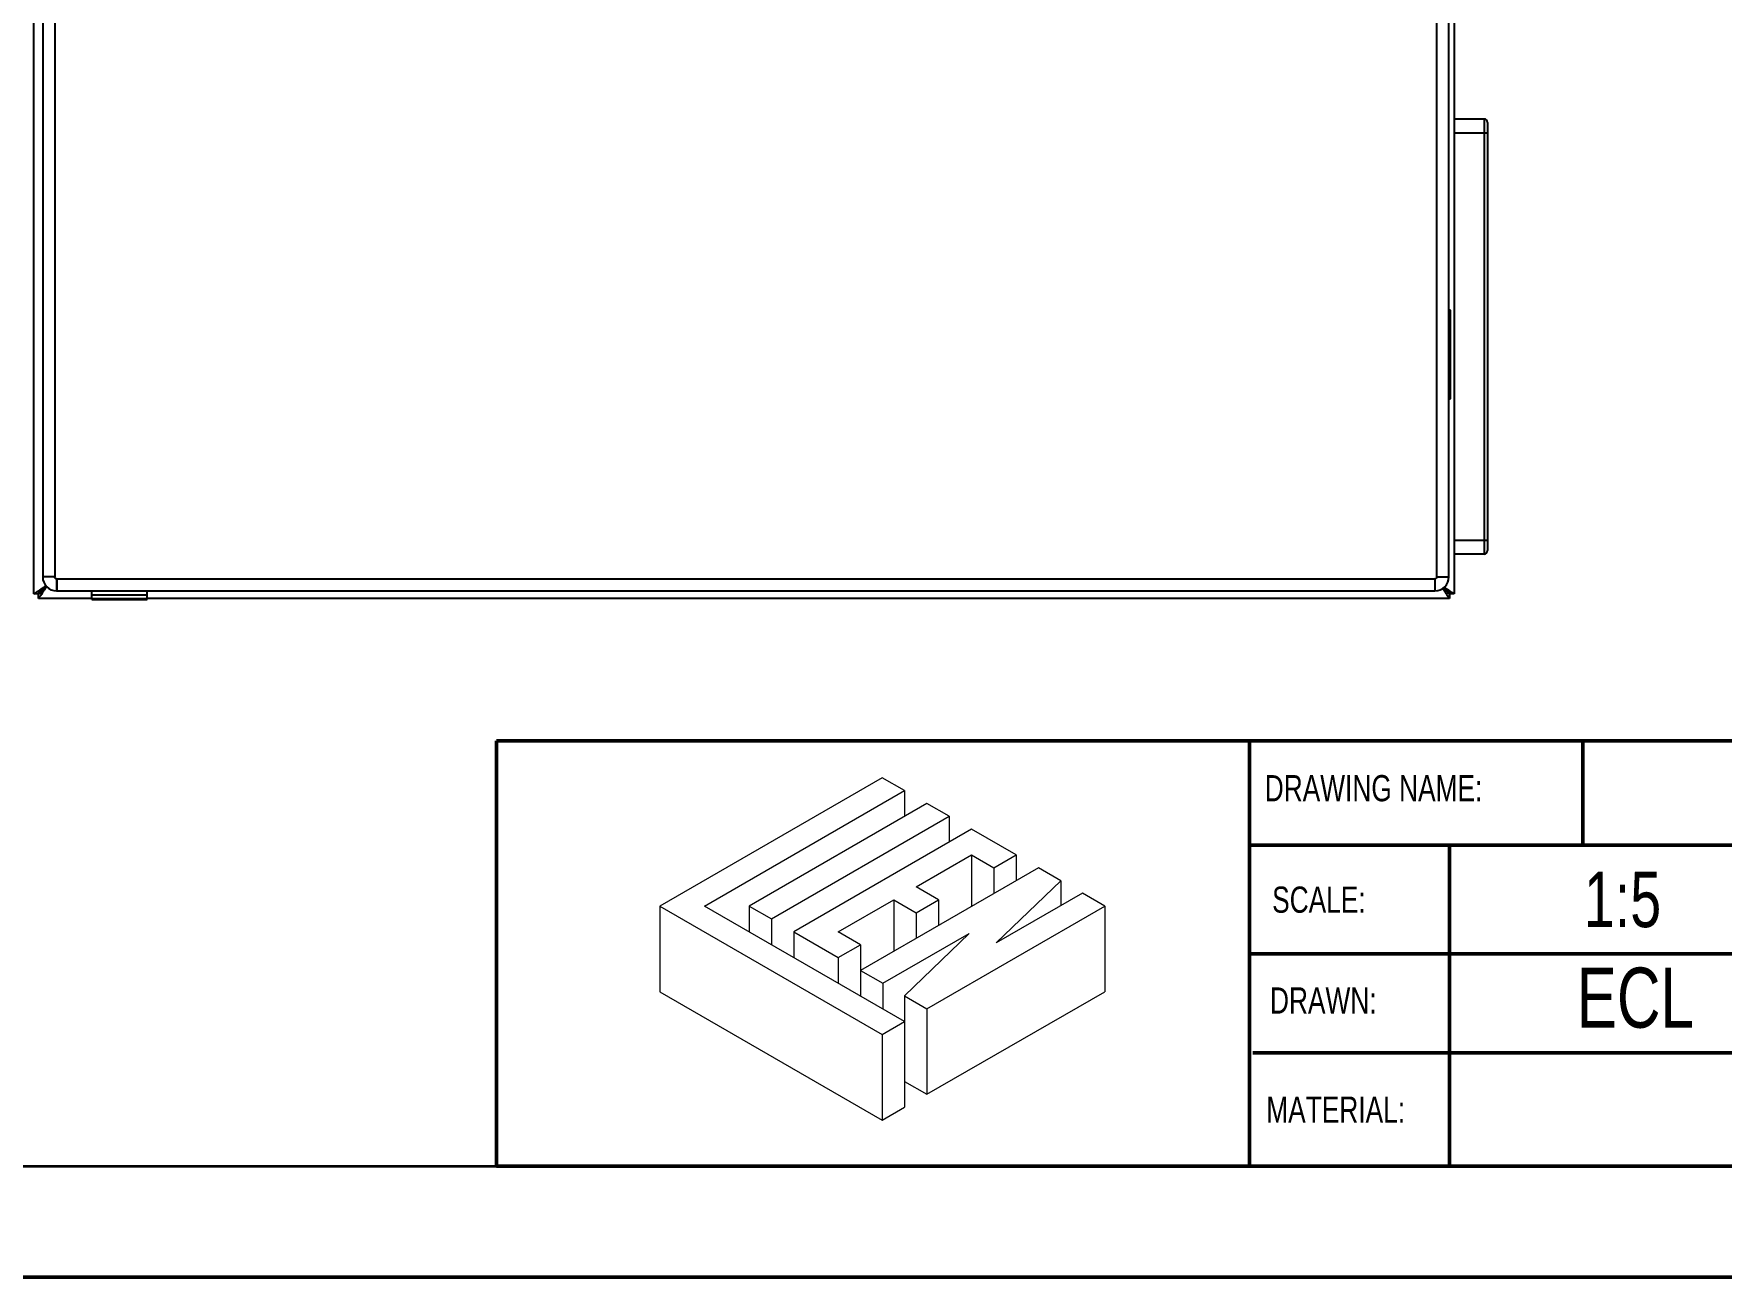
# Model space of a CAD drawing. Header units: millimetres. Extents: x 0 to 279, y 0 to 216.
# Drawn here: x 96.6 to 193.2, y 0 to 71.2 of the extents above; entities that cross this region are included whole.
import ezdxf

# ---------------------------------------------------------------- set-up
doc = ezdxf.new("R2010")
doc.units = ezdxf.units.MM
for name, color, linetype in [('PAGE_BORDER', 7, 'Continuous'), ('TITLE_BLOCK_BORDER', 7, 'Continuous'), ('TITLE_BLOCK_TEXT', 8, 'Continuous')]:
    doc.layers.add(name, color=color, linetype=linetype)
doc.styles.add('SLDTEXTSTYLE0', font='TXT', dxfattribs={"width": 0.75})

# ---------------------------------------------------------------- blocks, each defined once
blk = doc.blocks.new('Lien3D Logo')
at = {"color": 7, "linetype": 'Continuous', "lineweight": 18}
for p, q in [((10.607, 16.329), (0, 10.206)), ((11.67, 15.715), (10.607, 16.329)), ((2.128, 10.206), (11.67, 15.715)), ((11.67, 15.715), (11.67, 14.486)), ((12.734, 15.101), (4.255, 10.206)), ((5.319, 9.592), (13.798, 14.486)), ((13.798, 14.486), (12.734, 15.101)), ((13.798, 14.486), (13.798, 13.258)), ((14.862, 13.872), (6.383, 8.977)), ((16.99, 12.644), (14.862, 13.872)), ((12.218, 11.118), (14.862, 12.644)), ((14.862, 12.644), (15.926, 12.03)), ((14.862, 12.644), (14.862, 10.187)), ((15.926, 12.03), (16.99, 12.644)), ((16.99, 12.644), (16.99, 11.416)), ((18.054, 12.03), (9.575, 7.135)), ((15.926, 12.03), (15.926, 10.801)), ((16.039, 8.447), (19.118, 11.416)), ((19.118, 11.416), (18.054, 12.03)), ((19.118, 11.416), (19.118, 10.224)), ((8.511, 8.977), (11.155, 10.504)), ((11.155, 10.504), (12.218, 9.889)), ((11.155, 10.504), (11.155, 8.047)), ((13.282, 10.504), (12.218, 11.118)), ((12.218, 9.889), (13.282, 10.504)), ((13.282, 10.504), (13.282, 9.275)), ((20.149, 10.82), (16.039, 8.447)), ((21.213, 10.206), (20.149, 10.82)), ((0, 10.206), (0, 6.123)), ((0, 10.206), (10.607, 4.083)), ((11.67, 4.697), (2.128, 10.206)), ((4.255, 10.206), (4.255, 8.977)), ((4.255, 10.206), (5.319, 9.592)), ((12.218, 9.889), (12.218, 8.661)), ((12.734, 5.311), (21.213, 10.206)), ((21.213, 10.206), (21.213, 6.123)), ((5.319, 9.592), (5.319, 8.363)), ((6.383, 8.977), (8.511, 7.749)), ((6.383, 8.977), (6.383, 7.749)), ((9.575, 8.363), (8.511, 8.977)), ((10.639, 6.521), (14.749, 8.893)), ((14.749, 8.893), (11.67, 5.925)), ((8.511, 7.749), (9.575, 8.363)), ((9.575, 8.363), (9.575, 7.135)), ((8.511, 7.749), (8.511, 6.521)), ((9.575, 7.135), (10.639, 6.521)), ((9.575, 7.135), (9.575, 5.907)), ((10.639, 6.521), (10.639, 5.293)), ((0, 6.123), (10.607, 0)), ((11.67, 5.925), (12.734, 5.311)), ((11.67, 5.925), (11.67, 4.697)), ((12.734, 1.228), (21.213, 6.123)), ((12.734, 5.311), (12.734, 1.228)), ((10.607, 4.083), (11.67, 4.697)), ((10.607, 4.083), (10.607, 0)), ((11.67, 4.697), (11.67, 0.614)), ((11.67, 1.842), (12.734, 1.228)), ((10.607, 0), (11.67, 0.614))]:
    blk.add_line(p, q, dxfattribs=at)

msp = doc.modelspace()

# ---------------------------------------------------------------- linework, layer by layer
at = {"color": 7, "linetype": 'Continuous', "lineweight": 25}
for p, q in [((96.61, 39.108), (96.61, 140.169)), ((177.89, 140.169), (177.89, 39.108)), ((97.123, 139.193), (97.123, 40.083)), ((97.809, 139.193), (97.809, 40.083)), ((176.89, 40.083), (176.89, 139.193)), ((177.575, 55.376), (177.575, 123.901)), ((179.59, 66.288), (177.89, 66.288)), ((179.59, 66.288), (179.59, 65.488)), ((179.59, 65.488), (177.89, 65.488)), ((179.79, 65.488), (179.59, 65.488)), ((179.59, 65.488), (179.59, 42.188)), ((179.79, 65.488), (179.79, 42.188)), ((177.574, 50.345), (177.574, 55.272)), ((177.68, 55.348), (177.589, 55.348)), ((177.68, 50.268), (177.68, 55.348)), ((177.575, 40.083), (177.575, 50.241)), ((177.588, 50.268), (177.68, 50.268)), ((177.89, 42.188), (179.59, 42.188)), ((179.59, 42.188), (179.59, 41.388)), ((179.59, 42.188), (179.79, 42.188)), ((179.59, 41.388), (177.89, 41.388)), ((97.809, 40.083), (97.123, 40.083)), ((97.809, 40.083), (97.809, 40.083)), ((97.921, 39.971), (97.922, 39.971)), ((97.922, 39.971), (176.777, 39.971)), ((97.922, 39.971), (97.922, 39.285)), ((176.777, 39.971), (176.778, 39.971)), ((176.777, 39.971), (176.777, 39.285)), ((176.777, 39.915), (176.778, 39.915)), ((176.89, 40.083), (176.89, 40.083)), ((176.89, 40.083), (177.575, 40.083)), ((96.844, 39.108), (96.61, 39.108)), ((96.88, 38.838), (96.88, 39.072)), ((99.943, 38.838), (96.88, 38.838)), ((97.922, 39.285), (176.777, 39.285)), ((99.943, 39.052), (99.943, 39.285)), ((99.943, 39.052), (103.092, 39.052)), ((99.943, 38.844), (99.943, 39.052)), ((99.943, 38.844), (103.092, 38.844)), ((99.943, 38.792), (99.943, 38.844)), ((99.943, 38.792), (103.092, 38.792)), ((103.092, 39.052), (103.092, 39.285)), ((103.092, 38.844), (103.092, 39.052)), ((103.092, 38.792), (103.092, 38.844)), ((177.621, 38.838), (103.092, 38.838)), ((177.621, 39.072), (177.621, 38.838)), ((177.89, 39.108), (177.657, 39.108))]:
    msp.add_line(p, q, dxfattribs=at)
at = {"color": 8, "linetype": 'Continuous', "lineweight": 25}
for p, q in [((97.327, 40.083), (97.327, 40.083)), ((177.174, 40.083), (177.174, 40.083)), ((97.103, 39.367), (97.103, 39.331)), ((97.103, 39.331), (97.139, 39.331)), ((97.922, 39.555), (97.921, 39.555)), ((176.778, 39.555), (176.777, 39.555)), ((177.362, 39.331), (177.398, 39.331)), ((177.398, 39.331), (177.398, 39.367))]:
    msp.add_line(p, q, dxfattribs=at)
at = {"color": 7, "linetype": 'Continuous', "lineweight": 50}
msp.add_line((0, 0), (279.4, 0), dxfattribs=at)
at = {"color": 7, "linetype": 'Continuous', "lineweight": 25}
for centre, radius, start, end in [((179.59, 66.088), 0.2, 0, 90), ((179.59, 41.588), 0.2, 270, 0), ((97.921, 40.083), 0.798, 180, 270), ((176.778, 40.083), 0.798, 270, 0)]:
    msp.add_arc(centre, radius, start, end, dxfattribs=at)
for points, knots in [([(179.79, 66.088), (179.79, 66.08), (179.79, 66.068), (179.79, 65.993), (179.79, 65.916), (179.79, 65.82), (179.79, 65.68), (179.79, 65.564), (179.79, 65.488)], [0, 0, 0, 0, 0.239443, 0.369664, 0.5, 0.630221, 0.760557, 1, 1, 1, 1]), ([(177.574, 55.272), (177.574, 55.276), (177.574, 55.285), (177.574, 55.297), (177.574, 55.31), (177.575, 55.322), (177.575, 55.334), (177.575, 55.346), (177.575, 55.357), (177.575, 55.367), (177.575, 55.373), (177.575, 55.376)], [0, 0, 0, 0, 0.110758, 0.222284, 0.336233, 0.45102, 0.561778, 0.673306, 0.787268, 0.902075, 1, 1, 1, 1]), ([(177.575, 50.241), (177.575, 50.244), (177.575, 50.25), (177.575, 50.261), (177.575, 50.272), (177.575, 50.283), (177.575, 50.295), (177.574, 50.308), (177.574, 50.32), (177.574, 50.333), (177.574, 50.341), (177.574, 50.345)], [0, 0, 0, 0, 0.110507, 0.221787, 0.335499, 0.450047, 0.560552, 0.671822, 0.785499, 0.900007, 1, 1, 1, 1]), ([(179.79, 42.188), (179.79, 42.113), (179.79, 41.996), (179.79, 41.857), (179.79, 41.761), (179.79, 41.684), (179.79, 41.609), (179.79, 41.596), (179.79, 41.588)], [0, 0, 0, 0, 0.239443, 0.369664, 0.5, 0.630221, 0.760557, 1, 1, 1, 1]), ([(96.61, 39.108), (96.612, 39.109), (96.614, 39.11), (96.629, 39.12), (96.648, 39.133), (96.673, 39.15), (96.695, 39.165), (96.72, 39.182), (96.748, 39.201), (96.779, 39.222), (96.814, 39.245), (96.853, 39.272), (96.895, 39.299), (96.94, 39.33), (96.99, 39.363), (97.044, 39.4), (97.099, 39.437), (97.151, 39.472), (97.198, 39.504), (97.241, 39.533), (97.284, 39.561), (97.312, 39.581), (97.327, 39.591)], [0, 0, 0, 0, 0.081389, 0.122113, 0.20448, 0.24647, 0.288382, 0.33054, 0.373052, 0.416031, 0.46348, 0.511193, 0.559667, 0.60838, 0.664044, 0.72011, 0.776689, 0.83366, 0.875035, 0.916516, 0.958153, 1, 1, 1, 1]), ([(96.844, 39.108), (96.844, 39.108), (96.845, 39.109), (96.849, 39.113), (96.859, 39.122), (96.874, 39.138), (96.892, 39.156), (96.908, 39.172), (96.927, 39.19), (96.952, 39.215), (96.988, 39.252), (97.032, 39.295), (97.07, 39.334), (97.101, 39.365), (97.133, 39.397), (97.166, 39.43), (97.195, 39.459), (97.221, 39.484), (97.246, 39.51), (97.273, 39.536), (97.299, 39.563), (97.318, 39.581), (97.327, 39.591)], [0, 0, 0, 0, 0.0343, 0.068895, 0.134254, 0.200956, 0.242515, 0.284398, 0.327179, 0.370223, 0.445037, 0.542937, 0.60182, 0.640416, 0.698726, 0.757274, 0.796646, 0.836431, 0.876407, 0.916443, 0.958188, 1, 1, 1, 1]), ([(97.809, 40.083), (97.763, 40.083), (97.64, 40.083), (97.45, 40.083), (97.273, 40.083), (97.148, 40.083), (97.132, 40.083), (97.123, 40.083)], [0, 0, 0, 0, 0.128547, 0.343267, 0.557987, 0.772707, 1, 1, 1, 1]), ([(97.921, 39.971), (97.907, 39.973), (97.885, 39.975), (97.859, 39.989), (97.841, 40.003), (97.827, 40.021), (97.813, 40.047), (97.811, 40.069), (97.809, 40.083)], [0, 0, 0, 0, 0.239443, 0.370028, 0.5, 0.630585, 0.760557, 1, 1, 1, 1]), ([(97.921, 39.971), (97.921, 39.925), (97.921, 39.802), (97.921, 39.612), (97.921, 39.435), (97.921, 39.31), (97.921, 39.294), (97.921, 39.285)], [0, 0, 0, 0, 0.128547, 0.343267, 0.557987, 0.772707, 1, 1, 1, 1]), ([(176.89, 40.083), (176.888, 40.069), (176.886, 40.047), (176.872, 40.021), (176.857, 40.003), (176.84, 39.989), (176.814, 39.975), (176.792, 39.973), (176.778, 39.971)], [0, 0, 0, 0, 0.239443, 0.370028, 0.5, 0.630585, 0.760557, 1, 1, 1, 1]), ([(176.778, 39.971), (176.778, 39.925), (176.778, 39.802), (176.778, 39.612), (176.778, 39.435), (176.778, 39.31), (176.778, 39.294), (176.778, 39.285)], [0, 0, 0, 0, 0.1285474, 0.3432672, 0.557987, 0.7727068, 1, 1, 1, 1]), ([(176.89, 40.083), (176.936, 40.083), (177.058, 40.083), (177.249, 40.083), (177.426, 40.083), (177.55, 40.083), (177.567, 40.083), (177.575, 40.083)], [0, 0, 0, 0, 0.128547, 0.343267, 0.557987, 0.772707, 1, 1, 1, 1]), ([(97.103, 39.331), (97.095, 39.324), (97.079, 39.31), (97.054, 39.289), (97.029, 39.267), (97.006, 39.247), (96.984, 39.228), (96.963, 39.211), (96.943, 39.193), (96.926, 39.178), (96.911, 39.165), (96.898, 39.154), (96.886, 39.144), (96.876, 39.135), (96.868, 39.128), (96.861, 39.122), (96.855, 39.117), (96.851, 39.114), (96.848, 39.111), (96.846, 39.109), (96.844, 39.108), (96.844, 39.108), (96.844, 39.108)], [0, 0, 0, 0, 0.068344, 0.137047, 0.206908, 0.277188, 0.339042, 0.401241, 0.464636, 0.528506, 0.575735, 0.623221, 0.671606, 0.720351, 0.758934, 0.797748, 0.837349, 0.877253, 0.907538, 0.937976, 0.968902, 1, 1, 1, 1]), ([(97.363, 39.555), (97.298, 39.459), (97.169, 39.268), (97.015, 39.039), (96.917, 38.894), (96.883, 38.842), (96.881, 38.839), (96.88, 38.838)], [0, 0, 0, 0, 0.279197, 0.555941, 0.748063, 0.941146, 1, 1, 1, 1]), ([(97.363, 39.555), (97.288, 39.48), (97.162, 39.354), (97.013, 39.205), (96.928, 39.12), (96.886, 39.078), (96.882, 39.074), (96.88, 39.072)], [0, 0, 0, 0, 0.341837, 0.581077, 0.758055, 0.898982, 1, 1, 1, 1]), ([(96.88, 39.072), (96.88, 39.072), (96.882, 39.074), (96.896, 39.09), (96.929, 39.129), (96.986, 39.195), (97.05, 39.269), (97.091, 39.317), (97.103, 39.331)], [0, 0, 0, 0, 0.0751595, 0.2212297, 0.3716665, 0.5958938, 0.8831764, 1, 1, 1, 1]), ([(177.621, 38.838), (177.62, 38.84), (177.617, 38.844), (177.583, 38.895), (177.508, 39.006), (177.396, 39.172), (177.293, 39.325), (177.229, 39.419), (177.218, 39.437)], [0, 0, 0, 0, 0.0922484, 0.2786484, 0.4701751, 0.6874903, 0.9419853, 1, 1, 1, 1]), ([(177.621, 39.072), (177.62, 39.073), (177.617, 39.075), (177.588, 39.105), (177.513, 39.18), (177.393, 39.3), (177.292, 39.401), (177.24, 39.452)], [0, 0, 0, 0, 0.082184, 0.239368, 0.440653, 0.716172, 1, 1, 1, 1]), ([(177.283, 39.482), (177.283, 39.481), (177.302, 39.463), (177.339, 39.426), (177.387, 39.377), (177.437, 39.327), (177.484, 39.281), (177.524, 39.241), (177.552, 39.213), (177.573, 39.192), (177.592, 39.173), (177.608, 39.156), (177.626, 39.139), (177.639, 39.126), (177.648, 39.117), (177.653, 39.111), (177.656, 39.108), (177.657, 39.108), (177.657, 39.108)], [0, 0, 0, 0, 0.001541, 0.104664, 0.209352, 0.280211, 0.401188, 0.496738, 0.549329, 0.602191, 0.655414, 0.709425, 0.751303, 0.835902, 0.878769, 0.908851, 0.969443, 1, 1, 1, 1]), ([(177.309, 39.5), (177.311, 39.498), (177.338, 39.48), (177.387, 39.447), (177.456, 39.401), (177.522, 39.356), (177.585, 39.314), (177.646, 39.273), (177.699, 39.237), (177.751, 39.202), (177.792, 39.174), (177.822, 39.154), (177.845, 39.138), (177.866, 39.124), (177.88, 39.115), (177.887, 39.11), (177.89, 39.108), (177.89, 39.108), (177.89, 39.108)], [0, 0, 0, 0, 0.007473, 0.088301, 0.169921, 0.2481, 0.327194, 0.407547, 0.488958, 0.557175, 0.650454, 0.709999, 0.747491, 0.819797, 0.893462, 0.932525, 0.966199, 1, 1, 1, 1]), ([(177.657, 39.108), (177.657, 39.108), (177.656, 39.108), (177.655, 39.11), (177.652, 39.112), (177.648, 39.116), (177.643, 39.12), (177.637, 39.125), (177.63, 39.131), (177.622, 39.138), (177.613, 39.145), (177.603, 39.155), (177.589, 39.166), (177.573, 39.18), (177.556, 39.194), (177.537, 39.211), (177.515, 39.23), (177.491, 39.251), (177.465, 39.273), (177.441, 39.294), (177.419, 39.313), (177.405, 39.325), (177.398, 39.331)], [0, 0, 0, 0, 0.037339, 0.074982, 0.110903, 0.147077, 0.184003, 0.221168, 0.258282, 0.295598, 0.333492, 0.371562, 0.426664, 0.482191, 0.538908, 0.595976, 0.66658, 0.737713, 0.810377, 0.883515, 0.941647, 1, 1, 1, 1])]:
    msp.add_open_spline(points, degree=3, knots=knots, dxfattribs=at)
at = {"layer": 'PAGE_BORDER', "lineweight": 35}
msp.add_line((6.35, 6.35), (273.05, 6.35), dxfattribs=at)
at = {"layer": 'TITLE_BLOCK_BORDER', "lineweight": 50}
for p, q in [((123.087, 30.708), (123.087, 6.35)), ((166.18, 30.708), (123.087, 30.708)), ((166.18, 30.708), (166.18, 6.35)), ((273.05, 30.708), (166.18, 30.708)), ((185.238, 30.708), (185.238, 24.778)), ((273.05, 24.733), (166.18, 24.733)), ((177.606, 24.733), (177.606, 6.35)), ((273.05, 18.518), (166.18, 18.518)), ((166.36, 12.839), (273.05, 12.839)), ((166.18, 6.35), (123.087, 6.35)), ((166.18, 6.35), (273.05, 6.35))]:
    msp.add_line(p, q, dxfattribs=at)

# ---------------------------------------------------------------- block references
at = {"layer": 'TITLE_BLOCK_BORDER', "xscale": 1.2, "yscale": 1.2, "zscale": 1.2}
msp.add_blockref('Lien3D Logo', (132.432, 8.997), dxfattribs=at)

# ---------------------------------------------------------------- texts
at = {"layer": 'TITLE_BLOCK_TEXT', "style": 'SLDTEXTSTYLE0'}
for s, insert, char_height, attachment_point in [('DRAWING NAME:', (167.042, 28.741), 1.5, 1), ('1:5', (185.3, 23.213), 3.175, 1), ('SCALE:', (167.467, 22.361), 1.5, 1), ('ECL', (188.25, 17.721), 3.4396, 2), ('DRAWN:', (167.344, 16.591), 1.5, 1), ('MATERIAL:', (167.131, 10.342), 1.5, 1)]:
    msp.add_mtext(s, dxfattribs=dict(at, insert=insert, char_height=char_height, attachment_point=attachment_point))

doc.saveas('drawing.dxf')
